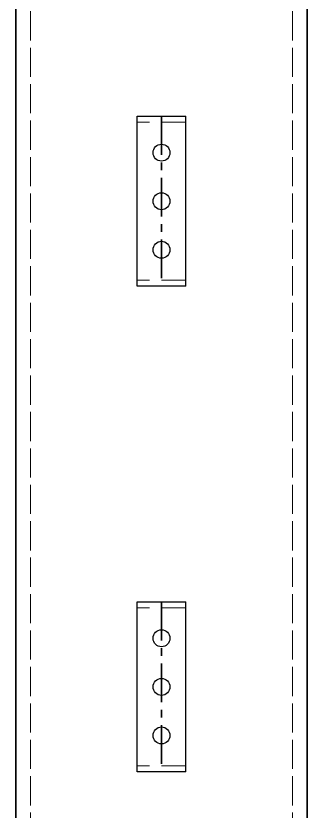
# Model space of a CAD drawing. Header units: millimetres. Extents: x 0 to 87554, y -20854 to 20404.
# Drawn here: x 9891.4 to 10011.4, y -10611.3 to -10283.9 of the extents above; entities that cross this region are included whole.
import ezdxf

# ---------------------------------------------------------------- set-up
doc = ezdxf.new("R2010")
doc.units = ezdxf.units.MM
for name, pattern in [('ACAD_ISO02W100', [15, 12, -3]), ('CENTER', [50.8, 31.75, -6.35, 6.35, -6.35]), ('F', [0.75, 0.5, -0.25]), ('HIDDEN', [9.525, 6.35, -3.175])]:
    doc.linetypes.add(name, pattern=pattern)
doc.layers.get('0').update_dxf_attribs({"lineweight": 15})
for name, color, linetype, lineweight in [('DAS', 3, 'ACAD_ISO02W100', 18), ('粗实线层', 7, 'Continuous', 35), ('粗点画线', 140, 'CENTER', 35), ('细虚线', 2, 'HIDDEN', 18)]:
    doc.layers.add(name, color=color, linetype=linetype, lineweight=lineweight)

# ---------------------------------------------------------------- blocks, each defined once
blk = doc.blocks.new('vf34e')
at = {"color": 87, "lineweight": -2, "ltscale": 0.1}
for p, q in [((50, -404.21), (50, -334.21)), ((50, -334.21), (70, -334.21)), ((70, -404.21), (70, -334.21)), ((70, -404.21), (50, -404.21)), ((50, -604.21), (50, -534.21)), ((50, -534.21), (70, -534.21)), ((70, -604.21), (70, -534.21)), ((70, -604.21), (50, -604.21))]:
    blk.add_line(p, q, dxfattribs=at)
for centre in [(60, -349.21), (60, -369.21), (60, -389.21), (60, -549.21), (60, -569.21), (60, -589.21)]:
    blk.add_circle(centre, 3.5, dxfattribs=at)
at = {"layer": 'DAS', "color": 87}
for p, q in [((114, -1293), (114, 0)), ((6, -1293), (6, -97))]:
    blk.add_line(p, q, dxfattribs=at)
at = {"layer": '粗实线层', "color": 87}
for p, q in [((0, -1390), (0, 0)), ((120, 0), (120, -1390))]:
    blk.add_line(p, q, dxfattribs=at)
at = {"layer": '粗点画线', "color": 87, "ltscale": 0.5}
for p, q in [((60, -334.21), (60, -404.21)), ((60, -534.21), (60, -604.21))]:
    blk.add_line(p, q, dxfattribs=at)
at = {"layer": '细虚线', "color": 87, "linetype": 'F', "ltscale": 20}
for p, q in [((70, -336.71), (50, -336.71)), ((70, -401.71), (50, -401.71)), ((70, -536.71), (50, -536.71)), ((70, -601.71), (50, -601.71))]:
    blk.add_line(p, q, dxfattribs=at)

msp = doc.modelspace()

# ---------------------------------------------------------------- block references
at = {"lineweight": -3}
msp.add_blockref('vf34e', (9891.412, -9990.968), dxfattribs=at)

doc.saveas('drawing.dxf')
